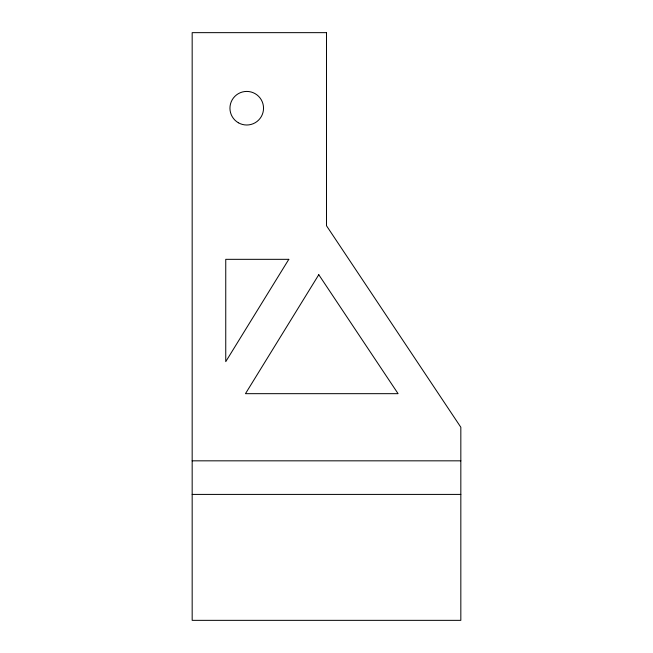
<?xml version="1.0" encoding="UTF-8"?>
<svg xmlns="http://www.w3.org/2000/svg" width="653" height="653" viewBox="0 0 653 653"><rect width="100%" height="100%" fill="white"/><g stroke="black" fill="none" stroke-linecap="round" stroke-linejoin="round"><path stroke-width="0.98" d="M192.17 460.83L460.83 460.83M192.17 494.411L460.83 494.411M288.806 259.331L225.75 361.656L225.75 259.331L288.806 259.331M318.778 274.709L245.471 393.669L398.085 393.669L318.778 274.709M326.5 32.65L192.17 32.65L192.17 620.35L460.83 620.35L460.83 427.25L326.5 225.75L326.5 32.65M238.345 122.756A16.79 16.79 0 0 0 263.534 108.21A16.79 16.79 0 0 0 238.345 93.673A16.79 16.79 0 0 0 238.345 122.756"/></g></svg>
